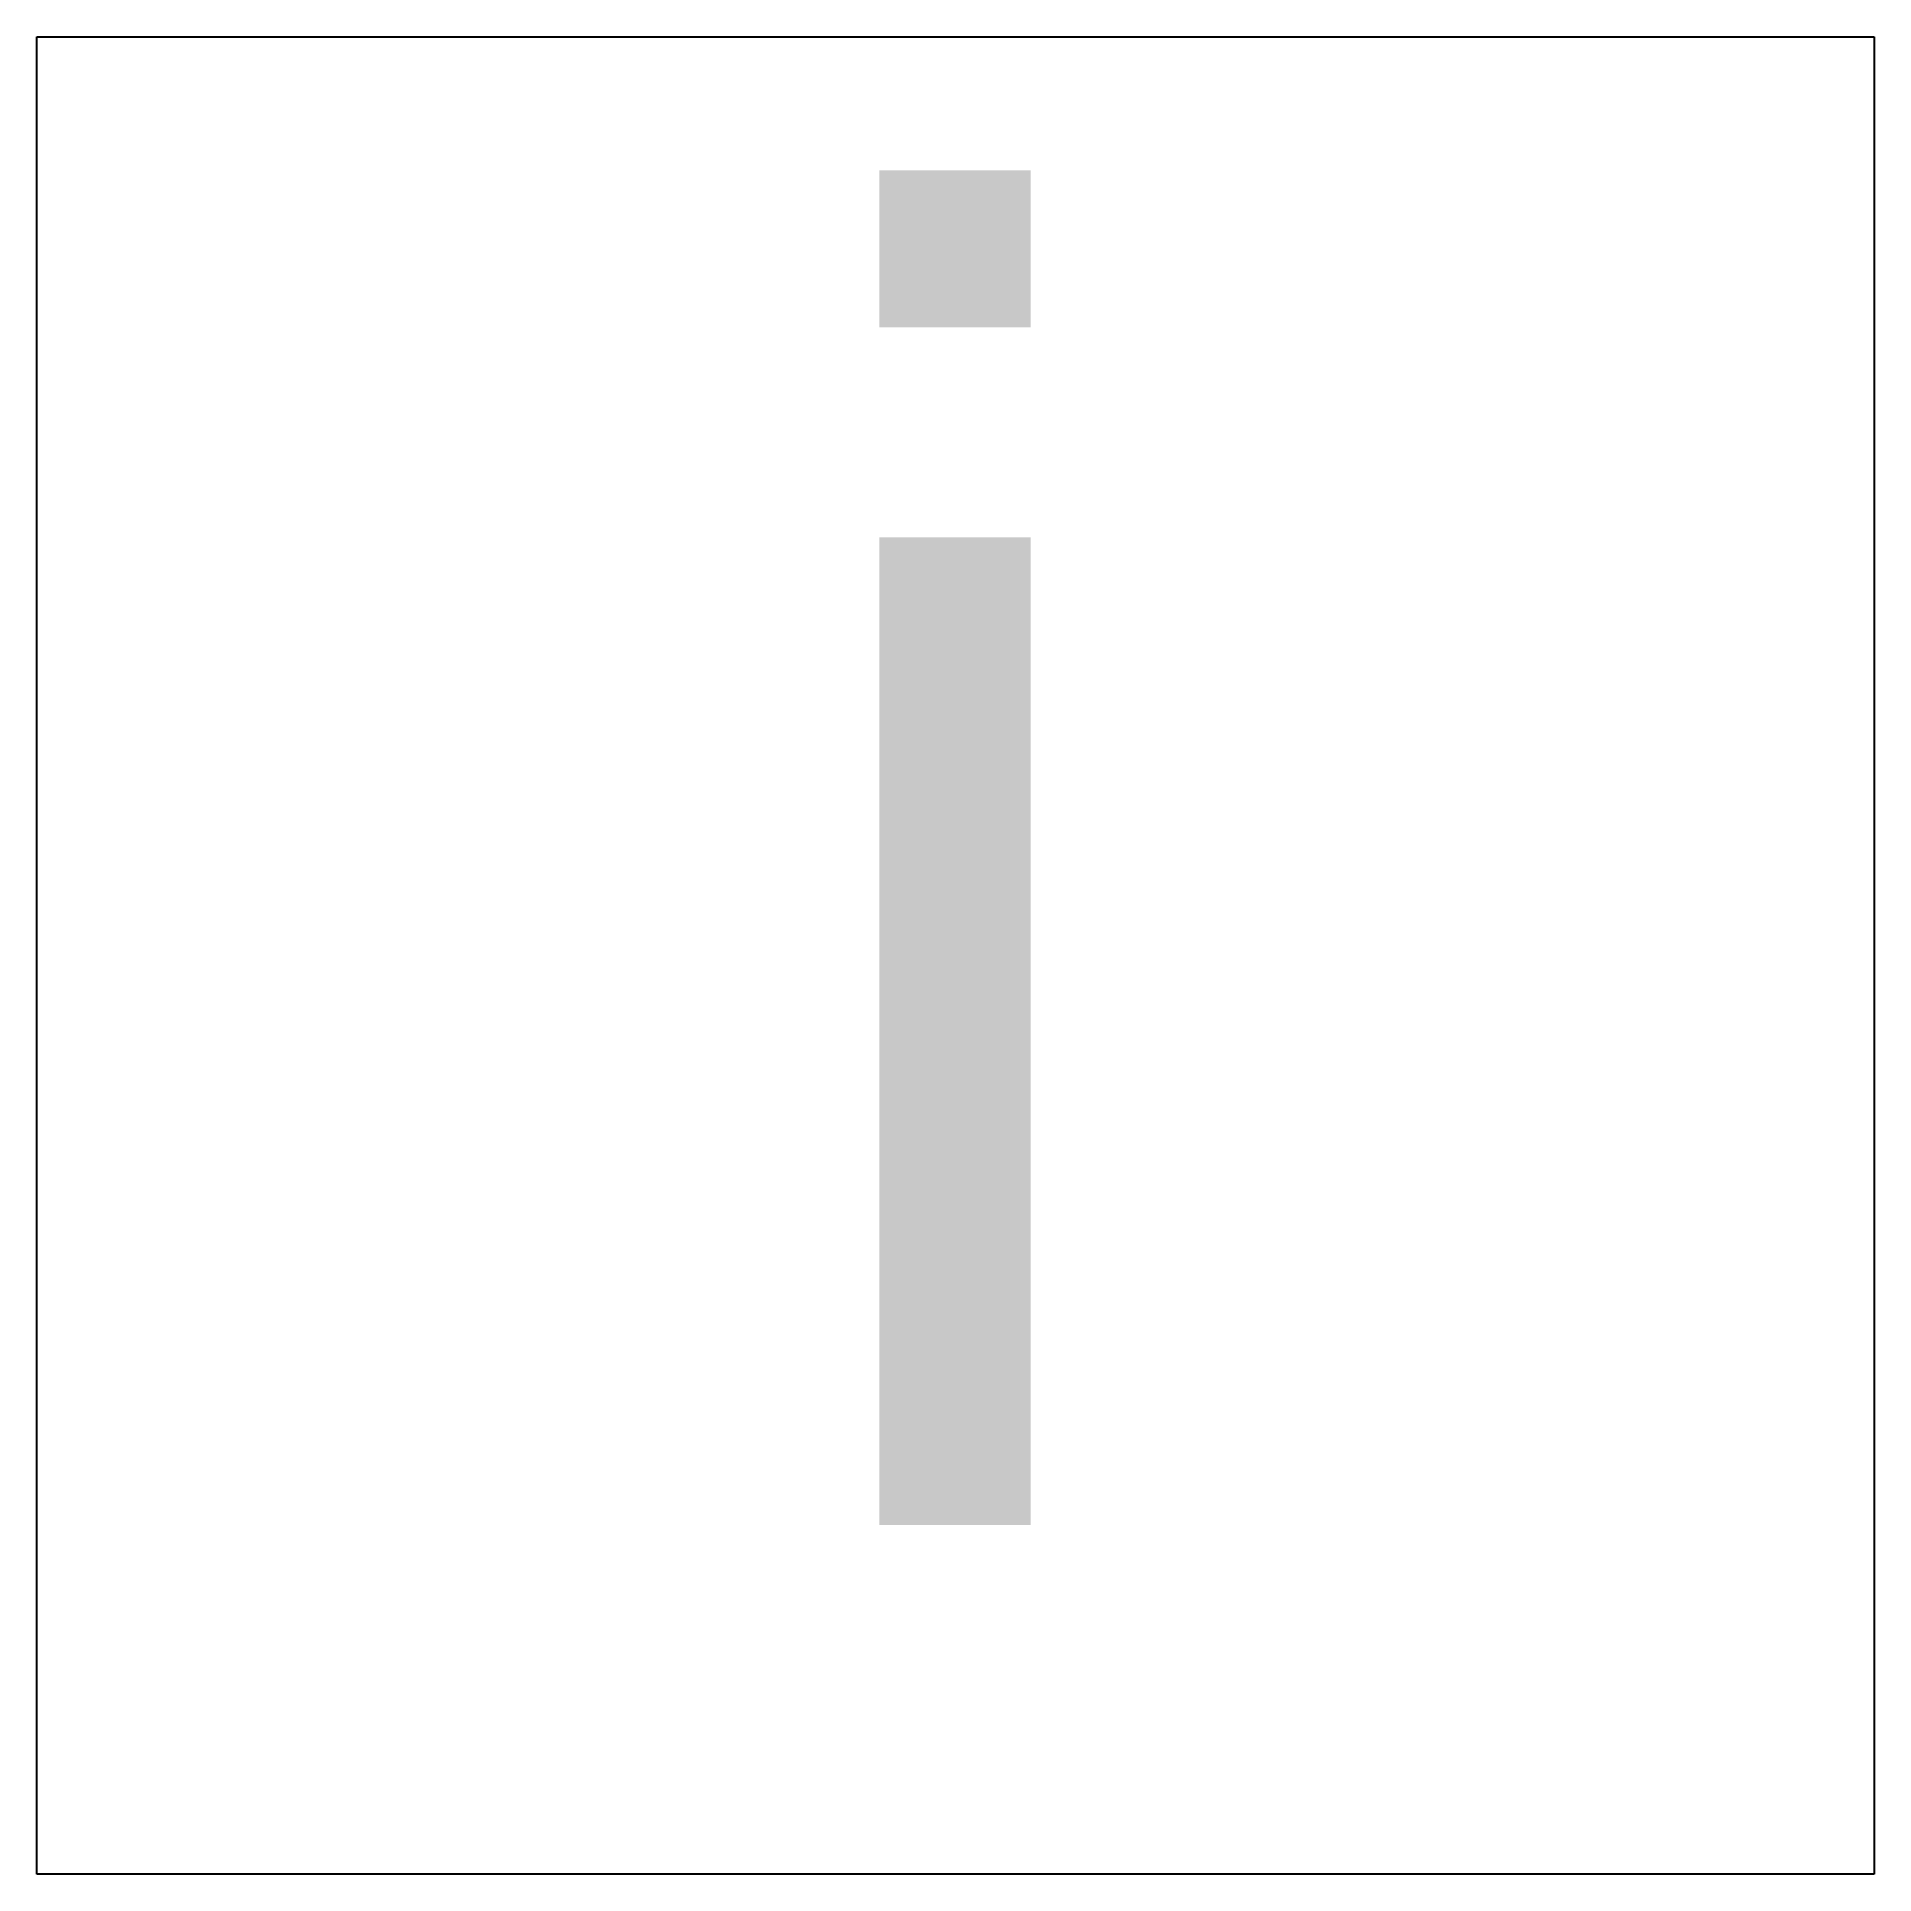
# Model space of a CAD drawing. Header units: millimetres. Extents: x -10 to 0, y 0 to 10.
import ezdxf

# ---------------------------------------------------------------- set-up
doc = ezdxf.new("R2010")
doc.units = ezdxf.units.MM
doc.layers.get('0').update_dxf_attribs({"lineweight": 25, "true_color": 0xffffff})
doc.styles.add('textstyle0', font='')
doc.styles.get('textstyle0').set_extended_font_data('Liberation Serif')

msp = doc.modelspace()

# ---------------------------------------------------------------- linework, layer by layer
at = {"color": 7, "true_color": 0xffffff}
for p, q in [((-10, 10), (0, 10)), ((-10, 0), (-10, 10)), ((0, 10), (0, 0)), ((0, 0), (-10, 0))]:
    msp.add_line(p, q, dxfattribs=at)

# ---------------------------------------------------------------- texts
at = {"insert": (-5, 5.4), "char_height": 3, "attachment_point": 5, "style": 'textstyle0'}
msp.add_mtext('\\H7.00001;i', dxfattribs=at)

doc.saveas('drawing.dxf')
